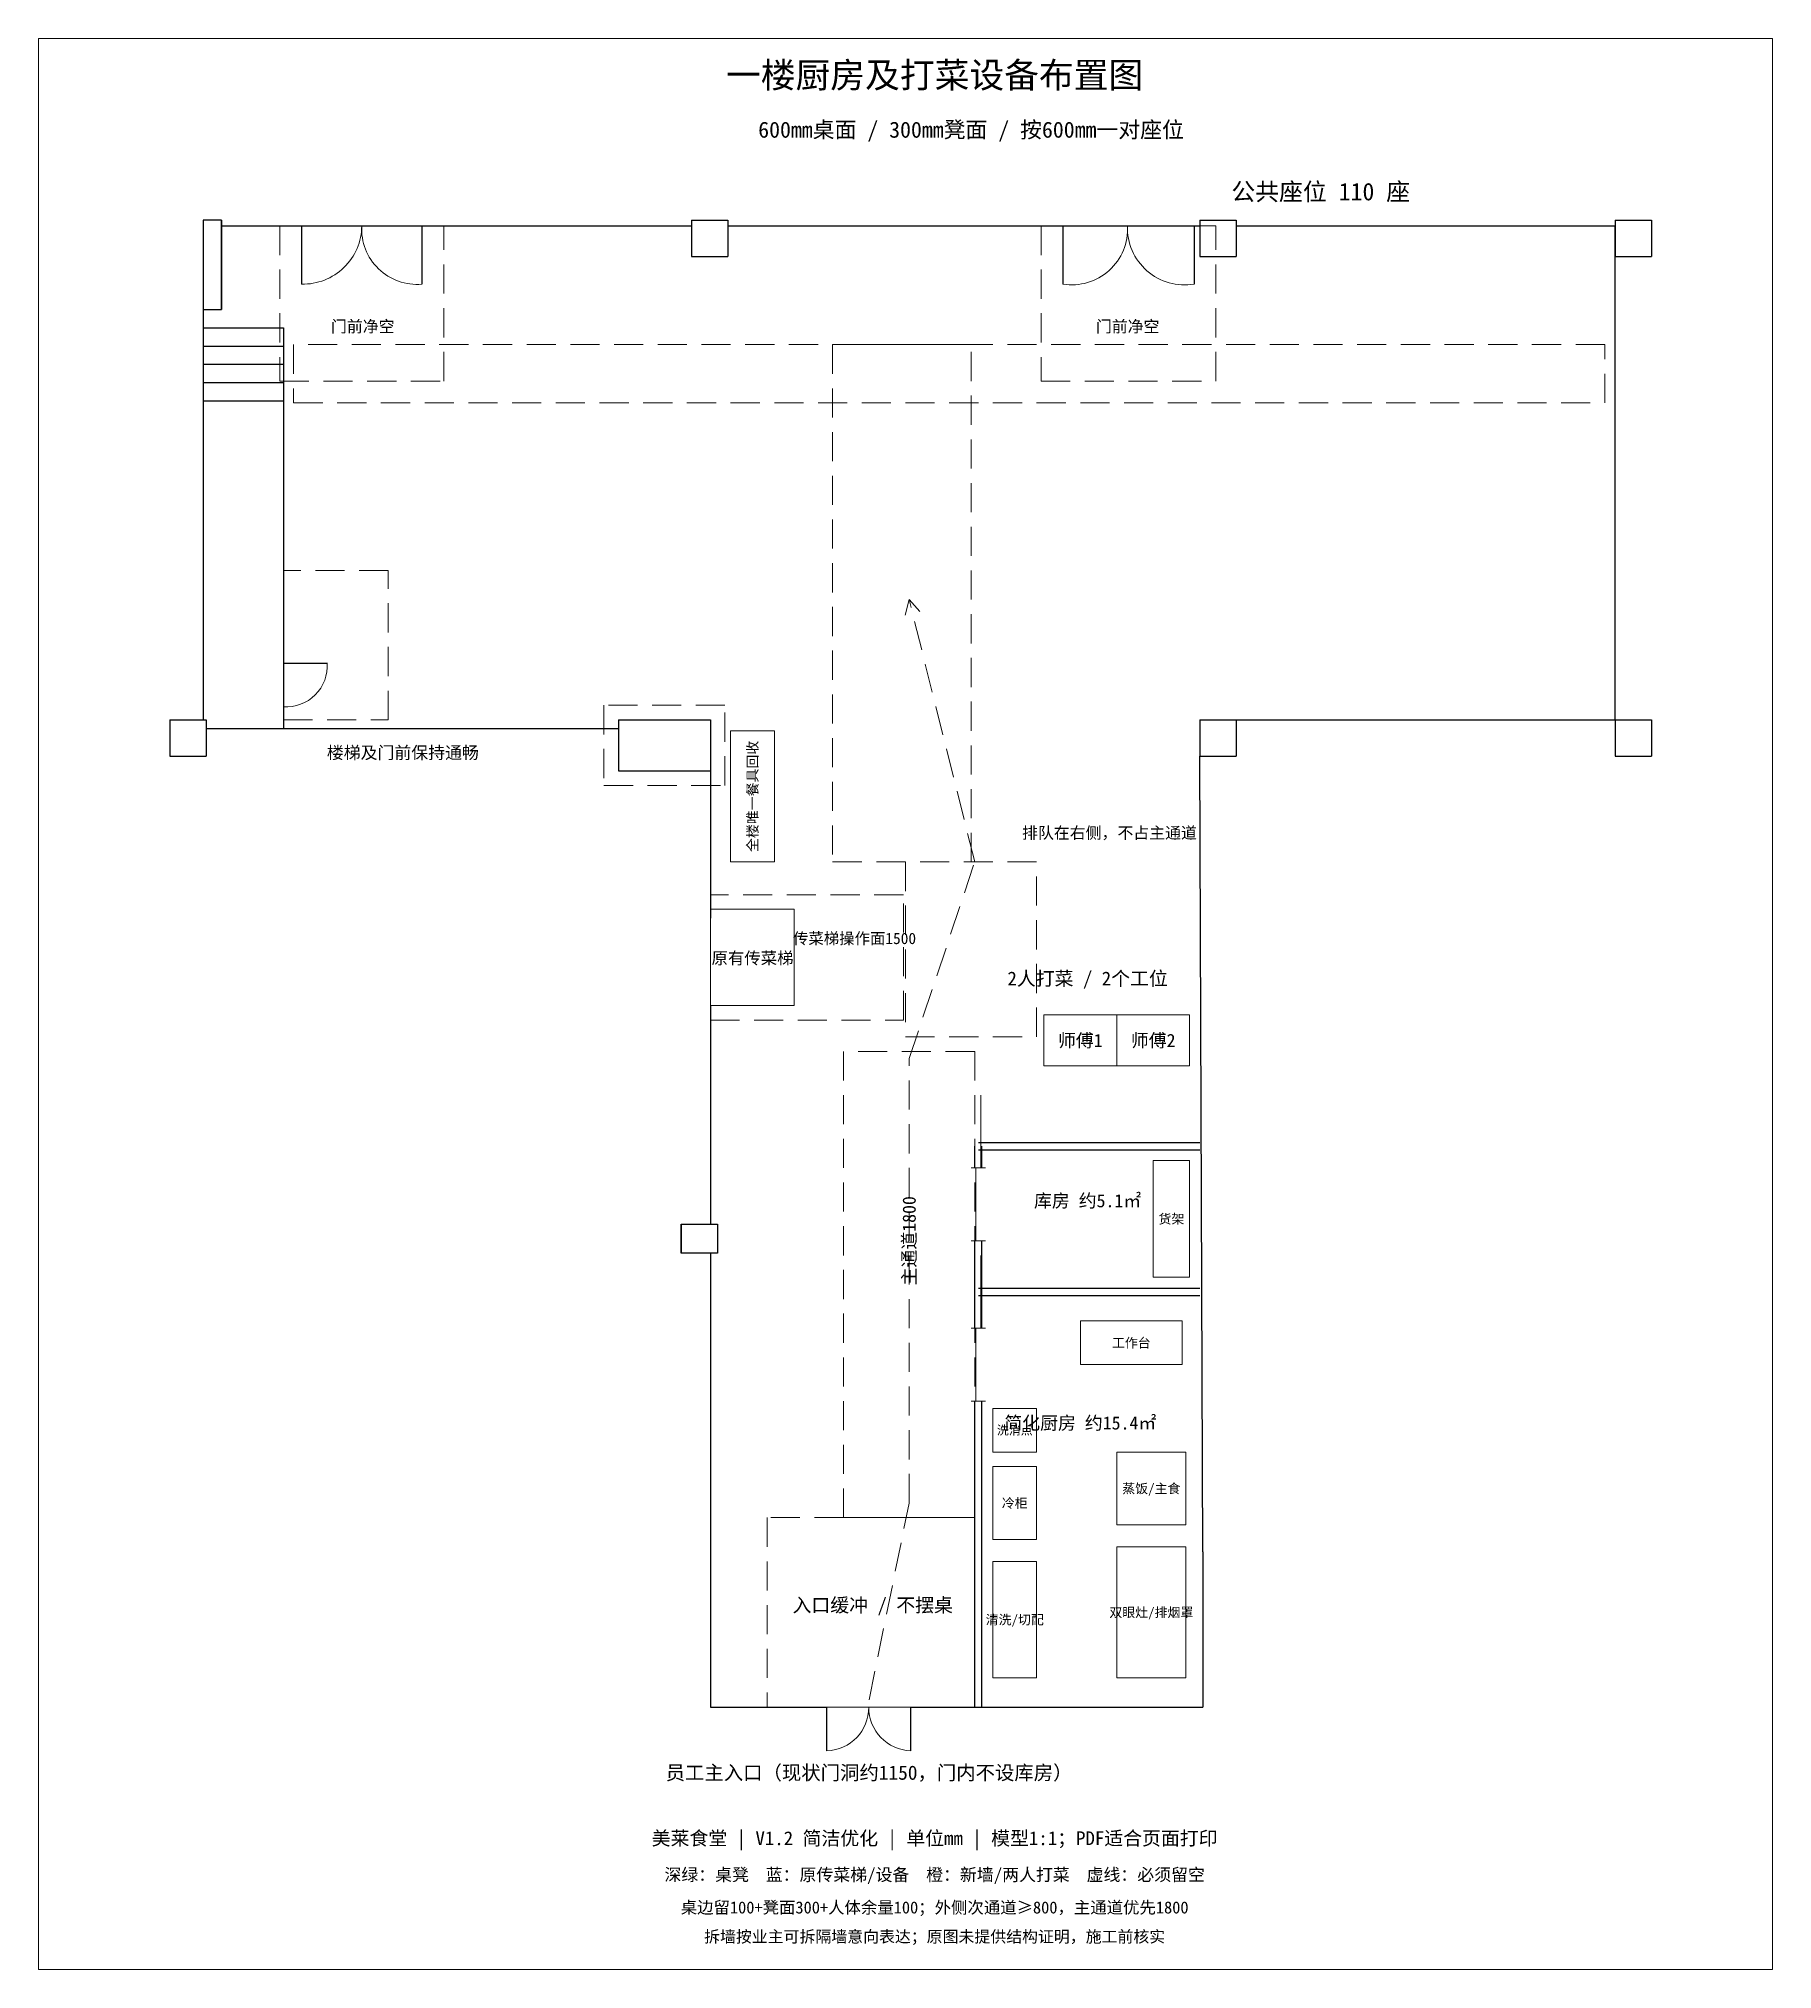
# Model space of a CAD drawing. Header units: millimetres. Extents: x -1800 to 22000, y -3000 to 23500.
import ezdxf
from ezdxf.enums import TextEntityAlignment as Align

# ---------------------------------------------------------------- set-up
doc = ezdxf.new("R2010")
doc.units = ezdxf.units.MM
doc.linetypes.add('PLAN_DASH', pattern=[600, 400, -200])
for name, color, linetype, lineweight, true_color in [('净空保留', 7, 'PLAN_DASH', 13, 0x6e96a0), ('原有传菜梯', 7, 'Continuous', 13, 0x195f96), ('原有结构', 7, 'Continuous', 25, 0x2d2d2d), ('厨房设备', 7, 'Continuous', 13, 0x285a96), ('唯一回收点', 7, 'Continuous', 13, 0x96461e), ('图框', 7, 'Continuous', 13, 0x323232), ('打菜2人', 7, 'Continuous', 13, 0xb95f14), ('文字', 7, 'Continuous', 13, 0x232323), ('新隔墙', 7, 'Continuous', 25, 0xb96419), ('流线', 7, 'PLAN_DASH', 13, 0xa04b87), ('门', 7, 'Continuous', 13, 0x5a735a)]:
    doc.layers.add(name, color=color, linetype=linetype, lineweight=lineweight, true_color=true_color)
doc.styles.add('CN', font='simhei.ttf')

msp = doc.modelspace()

# ---------------------------------------------------------------- linework, layer by layer
at = {"layer": '净空保留'}
for points in [[(1511, 18800), (3761, 18800), (3761, 20930), (1511, 20930)], [(11961, 18800), (14361, 18800), (14361, 20930), (11961, 20930)], [(1700, 18500), (19700, 18500), (19700, 19300), (1700, 19300)], [(9100, 12200), (11000, 12200), (11000, 19300), (9100, 19300)], [(1561, 14150), (3000, 14150), (3000, 16200), (1561, 16200)], [(5960, 13250), (7621, 13250), (7621, 14350), (5960, 14350)], [(10100, 9800), (11900, 9800), (11900, 12200), (10100, 12200)], [(7421, 10030), (10071, 10030), (10071, 11750), (7421, 11750)], [(9250, 3200), (11050, 3200), (11050, 9600), (9250, 9600)], [(8200, 600), (11050, 600), (11050, 3200), (8200, 3200)]]:
    msp.add_lwpolyline(points, close=True, dxfattribs=at)
at = {"layer": '原有传菜梯'}
for p, q in [((7421, 11550), (8571, 11550)), ((7421, 11550), (7421, 10230)), ((8571, 11550), (8571, 10230)), ((8571, 10230), (7421, 10230))]:
    msp.add_line(p, q, dxfattribs=at)
at = {"layer": '原有结构'}
for p, q in [((711, 21010), (711, 19780)), ((7161, 21010), (7161, 20510)), ((7161, 21010), (7661, 21010)), ((7661, 21010), (7661, 20510)), ((14141, 21010), (14141, 20510)), ((14141, 21010), (14641, 21010)), ((14641, 21010), (14641, 20510)), ((19841, 21010), (19841, 20510)), ((19841, 21010), (20341, 21010)), ((20341, 21010), (20341, 20510)), ((461, 20930), (461, 14150)), ((711, 20930), (1811, 20930)), ((1811, 20930), (1811, 20130)), ((1811, 20930), (3461, 20930)), ((3461, 20930), (3461, 20130)), ((3461, 20930), (7161, 20930)), ((7661, 20930), (14141, 20930)), ((12261, 20930), (12261, 20130)), ((14061, 20930), (14061, 20130)), ((14641, 20930), (19841, 20930)), ((19841, 14150), (19841, 20930)), ((7161, 20510), (7661, 20510)), ((14141, 20510), (14641, 20510)), ((19841, 20510), (20341, 20510)), ((461, 19530), (1561, 19530)), ((1561, 19530), (1561, 14030)), ((461, 19280), (1561, 19280)), ((461, 19030), (1561, 19030)), ((461, 18780), (1561, 18780)), ((461, 18530), (1561, 18530)), ((1561, 14930), (2161, 14930)), ((0, 14150), (0, 13650)), ((0, 14150), (500, 14150)), ((500, 14150), (500, 13650)), ((6161, 14150), (6161, 13450)), ((6161, 14150), (7421, 14150)), ((7421, 14150), (7421, 13450)), ((14141, 14150), (14141, 13650)), ((14141, 14150), (14641, 14150)), ((14641, 14150), (14641, 13650)), ((14641, 14150), (19841, 14150)), ((19841, 14150), (19841, 13650)), ((19841, 14150), (20341, 14150)), ((20341, 14150), (20341, 13650)), ((500, 14030), (1561, 14030)), ((1561, 14030), (6161, 14030)), ((0, 13650), (500, 13650)), ((14141, 13650), (14641, 13650)), ((14181, 2730), (14141, 13650)), ((19841, 13650), (20341, 13650)), ((6161, 13450), (7421, 13450)), ((7421, 13450), (7421, 11430)), ((7421, 10230), (7421, 7230)), ((7021, 7230), (7021, 6830)), ((7421, 6830), (7421, 2730)), ((7421, 2730), (7421, 1980)), ((14181, 2730), (14181, 600)), ((7421, 1980), (7421, 600)), ((7421, 600), (9021, 600)), ((9021, 0), (9021, 600)), ((10171, 600), (14181, 600)), ((10171, 0), (10171, 600))]:
    msp.add_line(p, q, dxfattribs=at)
for points in [[(711, 21010), (461, 21010), (461, 19780), (711, 19780)], [(7021, 7230), (7521, 7230), (7521, 6830), (7021, 6830)]]:
    msp.add_lwpolyline(points, close=True, dxfattribs=at)
at = {"layer": '厨房设备'}
for points in [[(13500, 6500), (14000, 6500), (14000, 8100), (13500, 8100)], [(12500, 5300), (13900, 5300), (13900, 5900), (12500, 5900)], [(11300, 4100), (11900, 4100), (11900, 4700), (11300, 4700)], [(13000, 3100), (13950, 3100), (13950, 4100), (13000, 4100)], [(11300, 2900), (11900, 2900), (11900, 3900), (11300, 3900)], [(13000, 1000), (13950, 1000), (13950, 2800), (13000, 2800)], [(11300, 1000), (11900, 1000), (11900, 2600), (11300, 2600)]]:
    msp.add_lwpolyline(points, close=True, dxfattribs=at)
at = {"layer": '唯一回收点'}
msp.add_lwpolyline([(7700, 12200), (8300, 12200), (8300, 14000), (7700, 14000)], close=True, dxfattribs=at)
at = {"layer": '图框'}
msp.add_lwpolyline([(-1800, -3000), (22000, -3000), (22000, 23500), (-1800, 23500)], close=True, dxfattribs=at)
at = {"layer": '打菜2人'}
msp.add_line((13000, 9400), (13000, 10100), dxfattribs=at)
msp.add_lwpolyline([(12000, 9400), (14000, 9400), (14000, 10100), (12000, 10100)], close=True, dxfattribs=at)
at = {"layer": '新隔墙'}
for p, q in [((11050, 8000), (11050, 8300)), ((11100, 8350), (14140, 8350)), ((11100, 8250), (14140, 8250)), ((11150, 8000), (11150, 8300)), ((11050, 6300), (11050, 7000)), ((11150, 6300), (11150, 7000)), ((11050, 5800), (11050, 6300)), ((11100, 6350), (14140, 6350)), ((11100, 6250), (14140, 6250)), ((11150, 5800), (11150, 6300)), ((11050, 600), (11050, 4800)), ((11150, 600), (11150, 4800))]:
    msp.add_line(p, q, dxfattribs=at)
at = {"layer": '流线'}
for p, q in [((10150, 15800), (10095, 15587)), ((11050, 12200), (10150, 15800)), ((10150, 15800), (10299, 15638)), ((10150, 9500), (11050, 12200)), ((10150, 3400), (10150, 9500)), ((9600, 700), (10150, 3400))]:
    msp.add_line(p, q, dxfattribs=at)
at = {"layer": '门'}
for p, q in [((11135, 8000), (11135, 9000)), ((11000, 8000), (11200, 8000)), ((11065, 7000), (11065, 8000)), ((11000, 7000), (11200, 7000)), ((11135, 5800), (11135, 6800)), ((11000, 5800), (11200, 5800)), ((11065, 4800), (11065, 5800)), ((11000, 4800), (11200, 4800)), ((9021, 600), (10171, 600)), ((9021, 600), (10171, 600))]:
    msp.add_line(p, q, dxfattribs=at)
for centre, radius, start, end in [((1828, 20938), 808, 268.7699, 359.4673), ((3394, 20886), 759, 176.6732, 275.0896), ((12381, 20887), 767, 261.0359, 3.1993), ((13933, 20906), 787, 178.2682, 279.3672), ((1602, 14889), 560, 265.7719, 4.2281), ((9000, 596), 596, 272.039, 0.3987), ((10192, 596), 596, 179.6013, 267.961)]:
    msp.add_arc(centre, radius, start, end, dxfattribs=at)

# ---------------------------------------------------------------- texts
at = {"layer": '原有传菜梯', "style": 'CN'}
msp.add_text('原有传菜梯', height=165, dxfattribs=at).set_placement((8000, 10880), align=Align.MIDDLE_CENTER)
at = {"layer": '厨房设备', "style": 'CN'}
for s, height, p in [('库房 约5.1㎡', 180, (12600, 7550)), ('货架', 130, (13750, 7300)), ('工作台', 130, (13200, 5600)), ('简化厨房 约15.4㎡', 180, (12500, 4500)), ('洗消点', 120, (11600, 4400)), ('冷柜', 130, (11600, 3400)), ('蒸饭/主食', 130, (13475, 3600)), ('清洗/切配', 130, (11600, 1800)), ('双眼灶/排烟罩', 130, (13475, 1900))]:
    msp.add_text(s, height=height, dxfattribs=at).set_placement(p, align=Align.MIDDLE_CENTER)
at = {"layer": '唯一回收点', "style": 'CN'}
msp.add_text('全楼唯一餐具回收', height=140, rotation=90, dxfattribs=at).set_placement((8000, 13100), align=Align.MIDDLE_CENTER)
at = {"layer": '打菜2人', "style": 'CN'}
for s, height, p in [('2人打菜 / 2个工位', 190, (12600, 10600)), ('师傅1', 180, (12500, 9750)), ('师傅2', 180, (13500, 9750))]:
    msp.add_text(s, height=height, dxfattribs=at).set_placement(p, align=Align.MIDDLE_CENTER)
at = {"layer": '文字', "style": 'CN'}
for s, height, p in [('一楼厨房及打菜设备布置图', 350, (10500, 23000)), ('600mm桌面 / 300mm凳面 / 按600mm一对座位', 220, (11000, 22250)), ('公共座位 110 座', 240, (15800, 21400)), ('门前净空', 160, (2650, 19550)), ('门前净空', 160, (13150, 19550)), ('楼梯及门前保持通畅', 170, (3200, 13700)), ('排队在右侧，不占主通道', 160, (12900, 12600)), ('传菜梯操作面1500', 155, (9400, 11150)), ('入口缓冲 / 不摆桌', 190, (9650, 2000)), ('员工主入口（现状门洞约1150，门内不设库房）', 195, (9600, -300)), ('美莱食堂 | V1.2 简洁优化 | 单位mm | 模型1:1；PDF适合页面打印', 190, (10500, -1200)), ('深绿：桌凳  蓝：原传菜梯/设备  橙：新墙/两人打菜  虚线：必须留空', 170, (10500, -1700)), ('桌边留100+凳面300+人体余量100；外侧次通道≥800，主通道优先1800', 165, (10500, -2150)), ('拆墙按业主可拆隔墙意向表达；原图未提供结构证明，施工前核实', 160, (10500, -2550))]:
    msp.add_text(s, height=height, dxfattribs=at).set_placement(p, align=Align.MIDDLE_CENTER)
msp.add_text('主通道1800', height=180, rotation=90, dxfattribs=at).set_placement((10150, 7000), align=Align.MIDDLE_CENTER)

doc.saveas('drawing.dxf')
